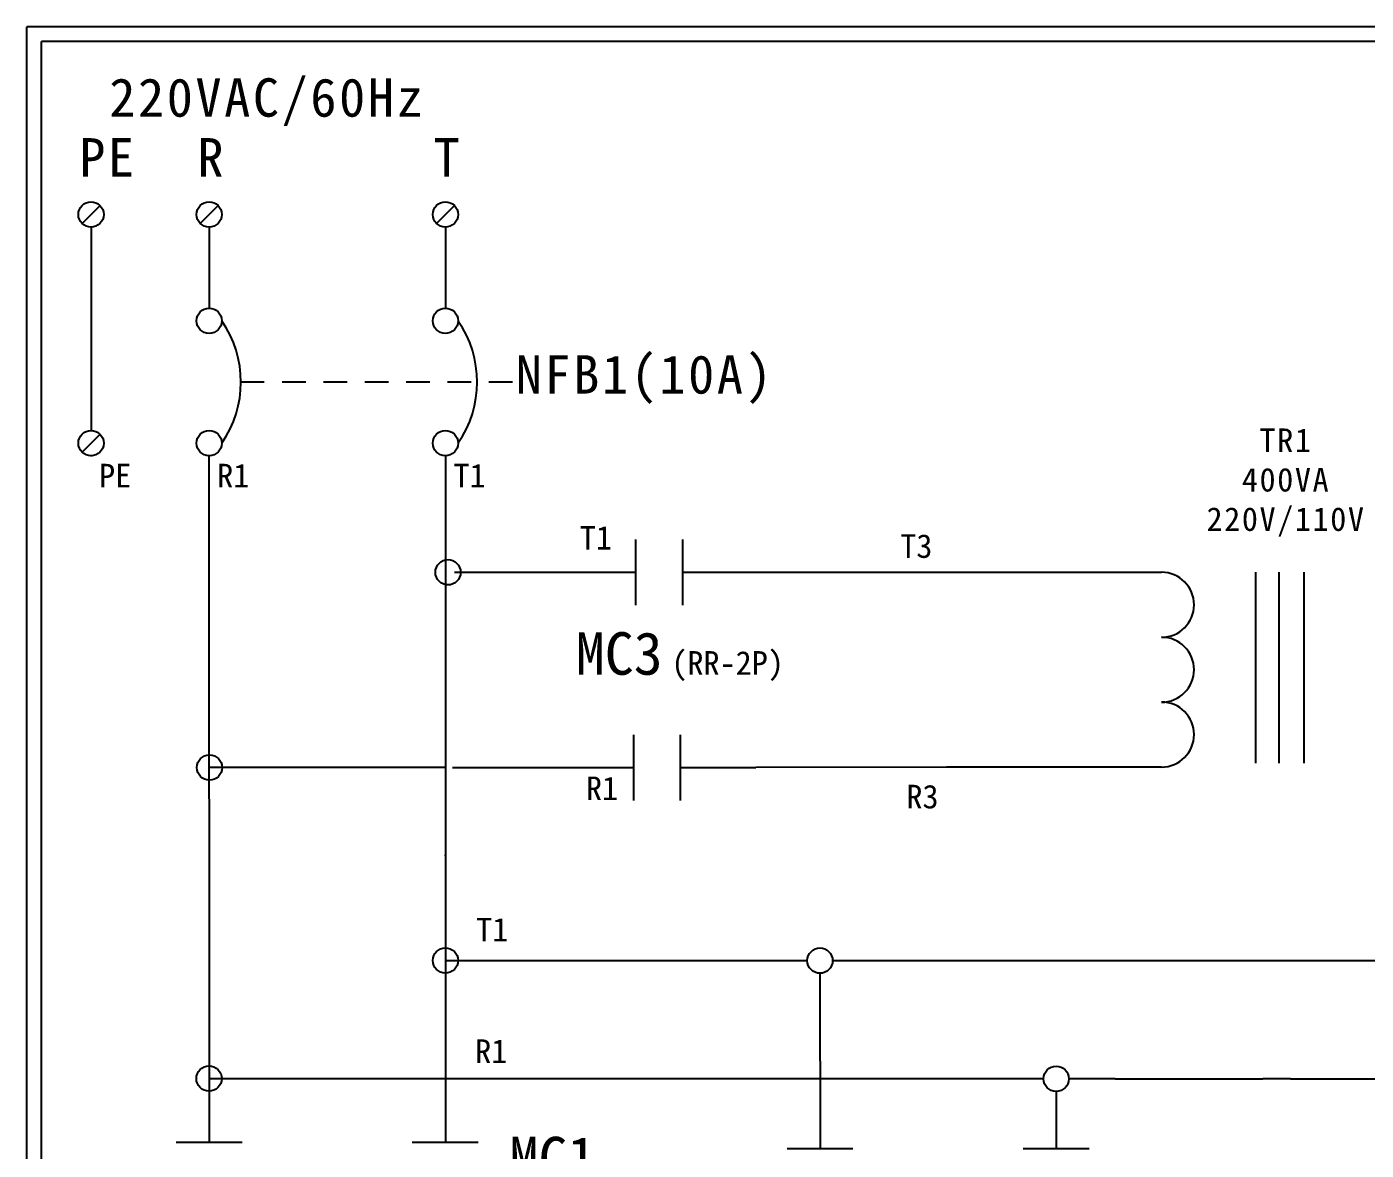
# Model space of a CAD drawing. Extents: x 10 to 297, y 3 to 207.
# Drawn here: x 10 to 123.4, y 111.9 to 207 of the extents above; entities that cross this region are included whole.
import ezdxf

# ---------------------------------------------------------------- set-up
doc = ezdxf.new("R2010")
doc.units = 0
doc.linetypes.add('HIDDEN9', pattern=[3.5, 2, -1.5])
doc.layers.get('0').update_dxf_attribs({"linetype": 'CONTINUOUS'})
doc.layers.add('圖框層', color=7, linetype='CONTINUOUS')
doc.layers.add('標尺寸層', color=3, linetype='CONTINUOUS')
doc.styles.add('STSL', font='kaiu.ttf')
doc.styles.add('標楷體', font='kaiu.ttf')

msp = doc.modelspace()

# ---------------------------------------------------------------- linework, layer by layer
at = {"color": 7}
for p, q in [((16.2, 191.85), (14.68, 190.33)), ((26.2, 191.85), (24.68, 190.33)), ((46.2, 191.85), (44.68, 190.33)), ((16.2, 172.49), (14.68, 170.98)), ((25.41, 170.67), (25.44, 112.6)), ((46.03, 144.29), (61.38, 144.3)), ((77.15, 126.87), (77.16, 112.04))]:
    msp.add_line(p, q, dxfattribs=at)
at = {"color": 7, "linetype": 'HIDDEN9'}
msp.add_line((51.11, 176.91), (28.13, 176.91), dxfattribs=at)
at = {"color": 7}
for centre in [(15.44, 191.09), (25.44, 191.09), (45.44, 191.09), (25.44, 182.09), (45.44, 182.09), (15.44, 171.74), (25.44, 171.74), (45.44, 171.74), (45.66, 160.81), (25.47, 144.29), (45.44, 127.96), (77.15, 127.95), (25.43, 117.97), (97.15, 117.95)]:
    msp.add_circle(centre, 1.07, dxfattribs=at)
for centre in [(19.08, 176.91), (39.08, 176.91)]:
    msp.add_arc(centre, 9.05, 325.1286, 34.8714, dxfattribs=at)
at = {"layer": '圖框層', "color": 7}
for p, q in [((297, 206.97), (10, 206.97)), ((10, 3), (10, 206.97)), ((295.75, 205.72), (11.25, 205.72)), ((11.25, 4.25), (11.25, 205.72))]:
    msp.add_line(p, q, dxfattribs=at)
at = {"layer": '標尺寸層', "color": 7}
for p, q in [((15.44, 190.02), (15.44, 172.81)), ((25.44, 190.02), (25.44, 183.16)), ((45.44, 190.02), (45.44, 183.16)), ((15.44, 170.67), (15.44, 170.6)), ((25.44, 170.67), (25.44, 170.6)), ((45.44, 170.67), (45.44, 170.6)), ((45.44, 170.67), (45.44, 112.6)), ((61.56, 158.02), (61.56, 163.59)), ((65.54, 158.02), (65.54, 163.59)), ((46.22, 160.81), (61.56, 160.81)), ((65.54, 160.81), (71.91, 160.81)), ((61.38, 141.51), (61.38, 147.07)), ((65.35, 141.51), (65.35, 147.07)), ((65.35, 144.29), (71.72, 144.29)), ((45.43, 136.89), (45.43, 136.82)), ((96.08, 117.95), (25.44, 117.96)), ((102.14, 117.95), (98.22, 117.95)), ((25.43, 116.9), (25.43, 116.83)), ((97.15, 116.88), (97.15, 112.04)), ((22.65, 112.6), (28.22, 112.6)), ((42.64, 112.6), (48.21, 112.6)), ((74.37, 112.04), (79.93, 112.04)), ((94.36, 112.04), (99.93, 112.04))]:
    msp.add_line(p, q, dxfattribs=at)
at = {"layer": '標尺寸層', "color": 0}
for p, q in [((71.91, 160.81), (106.07, 160.81)), ((114.01, 160.81), (114.01, 144.65)), ((116.01, 160.81), (116.01, 144.65)), ((118.12, 160.81), (118.12, 144.65)), ((45.47, 144.29), (25.47, 144.29)), ((87.85, 144.33), (71.72, 144.29)), ((106.07, 144.33), (87.85, 144.33)), ((102.14, 127.95), (117, 127.95)), ((117, 127.95), (124.89, 127.95)), ((102.14, 117.95), (114.63, 117.94)), ((117, 117.95), (114.63, 117.94)), ((117, 117.95), (124.89, 117.95))]:
    msp.add_line(p, q, dxfattribs=at)
for points in [[(45.44, 127.96), (76.08, 127.95)], [(78.22, 127.95), (102.14, 127.95)]]:
    msp.add_lwpolyline(points, dxfattribs=at)
for centre in [(106.07, 158.06), (106.07, 152.57), (106.07, 147.08)]:
    msp.add_arc(centre, 2.75, 270, 90, dxfattribs=at)

# ---------------------------------------------------------------- texts
at = {"color": 7, "char_height": 3.25, "style": '標楷體'}
for s, insert, width, attachment_point in [('\\pt6.5;{\\T1.1;220VAC/60Hz}', (30.36, 200.59), 32.2791, 5), ('\\pt6.5;{\\T1.1;PE}', (14.44, 197.55), 2, 1), ('\\pt6.5;{\\T1.1;R}', (24.44, 197.55), 2, 1), ('\\pt6.5;{\\T1.1;T}', (44.44, 197.55), 2, 1), ('\\pt6.5;{\\T1.1;NFB1(10A)}', (62.34, 179.18), 22.4705, 2)]:
    msp.add_mtext(s, dxfattribs=dict(at, insert=insert, width=width, attachment_point=attachment_point))
at = {"color": 0, "insert": (116.61, 172.98), "char_height": 2, "width": 17.6312, "attachment_point": 2, "style": '標楷體'}
msp.add_mtext('\\pt6.5;{\\T1.1;TR1\\P400VA\\P220V/110V}', dxfattribs=at)
at = {"layer": '圖框層', "color": 7, "style": 'STSL'}
for s, height, p in [('PE', 2, (16.12, 167.99)), ('R1', 2, (26.12, 167.99)), ('T1', 2, (46.12, 167.99)), ('T1', 2, (56.82, 162.73)), ('T3', 2, (83.95, 162.03)), ('MC3', 3.6, (56.48, 152.14)), ('(RR-2P)', 2, (64.57, 152.14)), ('R1', 2, (57.34, 141.53)), ('R3', 2, (84.47, 140.83)), ('T1', 2, (48.04, 129.57)), ('R1', 2, (47.96, 119.29)), ('MC1', 3.6, (50.87, 109.44))]:
    msp.add_text(s, height=height, dxfattribs=at).set_placement(p)

doc.saveas('drawing.dxf')
